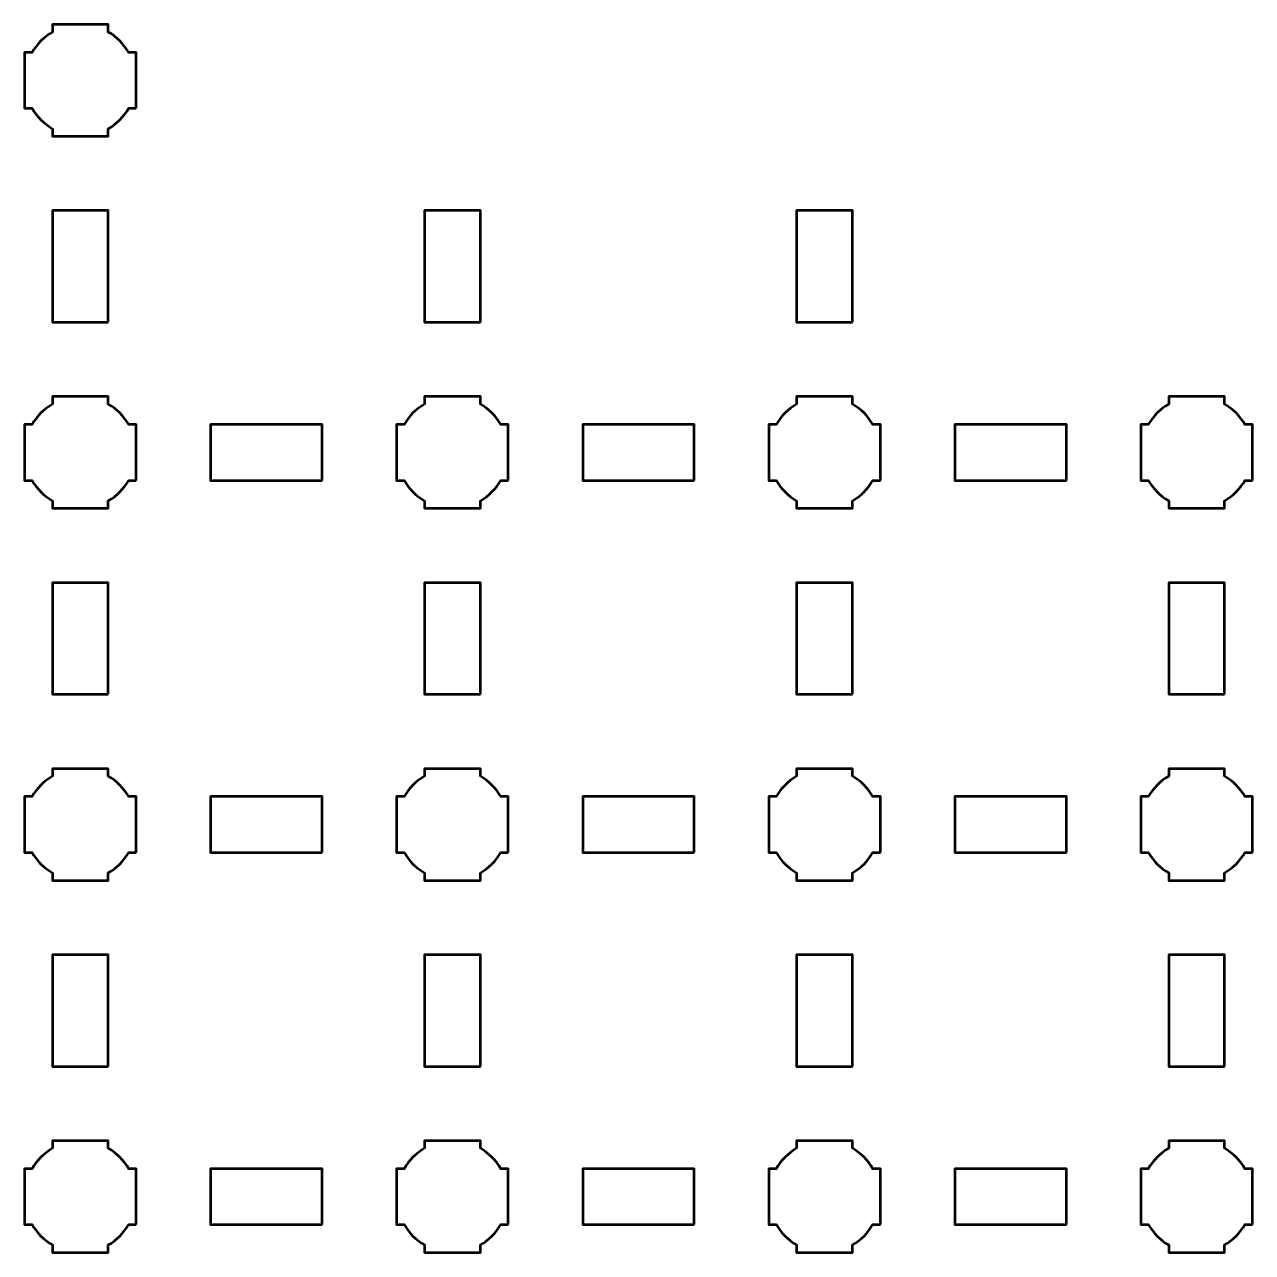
# Model space of a CAD drawing. Header units: centimetres. Extents: x -24.7 to 3.7, y -29.1 to -0.6.
# Drawn here: x -10.8 to -4.2, y -9.15 to -2.55 of the extents above; entities that cross this region are included whole.
import ezdxf

# ---------------------------------------------------------------- set-up
doc = ezdxf.new("R2010")
doc.units = ezdxf.units.CM
doc.header["$MEASUREMENT"] = 0
doc.layers.add('Layer 1', color=7, linetype='Continuous')

msp = doc.modelspace()

# ---------------------------------------------------------------- linework, layer by layer
at = {"layer": 'Layer 1', "lineweight": 53}
for points, knots in [([(-10.20002, -3), (-10.20002, -3), (-10.24017, -3), (-10.24017, -3), (-10.24017, -3), (-10.26652, -3.04553), (-10.30449, -3.0835), (-10.35002, -3.10985), (-10.35002, -3.10985), (-10.35002, -3.10985), (-10.35002, -3.15), (-10.35002, -3.15), (-10.35002, -3.15), (-10.35002, -3.15), (-10.50002, -3.15), (-10.50002, -3.15), (-10.50002, -3.15), (-10.50002, -3.15), (-10.65002, -3.15), (-10.65002, -3.15), (-10.65002, -3.15), (-10.65002, -3.15), (-10.65002, -3.10985), (-10.65002, -3.10985), (-10.65002, -3.10985), (-10.69555, -3.0835), (-10.73352, -3.04553), (-10.75987, -3), (-10.75987, -3), (-10.75987, -3), (-10.80002, -3), (-10.80002, -3), (-10.80002, -3), (-10.80002, -3), (-10.80002, -2.85), (-10.80002, -2.85), (-10.80002, -2.85), (-10.80002, -2.85), (-10.80002, -2.7), (-10.80002, -2.7), (-10.80002, -2.7), (-10.80002, -2.7), (-10.75987, -2.7), (-10.75987, -2.7), (-10.75987, -2.7), (-10.73352, -2.65447), (-10.69555, -2.6165), (-10.65002, -2.59015), (-10.65002, -2.59015), (-10.65002, -2.59015), (-10.65002, -2.55), (-10.65002, -2.55), (-10.65002, -2.55), (-10.65002, -2.55), (-10.50002, -2.55), (-10.50002, -2.55), (-10.50002, -2.55), (-10.50002, -2.55), (-10.35002, -2.55), (-10.35002, -2.55), (-10.35002, -2.55), (-10.35002, -2.55), (-10.35002, -2.59015), (-10.35002, -2.59015), (-10.35002, -2.59015), (-10.30449, -2.6165), (-10.26652, -2.65447), (-10.24017, -2.7), (-10.24017, -2.7), (-10.24017, -2.7), (-10.20002, -2.7), (-10.20002, -2.7), (-10.20002, -2.7), (-10.20002, -2.7), (-10.20002, -2.85), (-10.20002, -2.85), (-10.20002, -2.85), (-10.20002, -2.85), (-10.20002, -3), (-10.20002, -3)], [0, 0, 0, 0, 0.05, 0.05, 0.05, 0.05, 0.1, 0.1, 0.1, 0.1, 0.15, 0.15, 0.15, 0.15, 0.2, 0.2, 0.2, 0.2, 0.25, 0.25, 0.25, 0.25, 0.3, 0.3, 0.3, 0.3, 0.35, 0.35, 0.35, 0.35, 0.4, 0.4, 0.4, 0.4, 0.45, 0.45, 0.45, 0.45, 0.5, 0.5, 0.5, 0.5, 0.55, 0.55, 0.55, 0.55, 0.6, 0.6, 0.6, 0.6, 0.65, 0.65, 0.65, 0.65, 0.7, 0.7, 0.7, 0.7, 0.75, 0.75, 0.75, 0.75, 0.8, 0.8, 0.8, 0.8, 0.85, 0.85, 0.85, 0.85, 0.9, 0.9, 0.9, 0.9, 0.95, 0.95, 0.95, 0.95, 1, 1, 1, 1]), ([(-10.35002, -4.15), (-10.35002, -4.15), (-10.65002, -4.15), (-10.65002, -4.15), (-10.65002, -4.15), (-10.65002, -4.15), (-10.65002, -3.55), (-10.65002, -3.55), (-10.65002, -3.55), (-10.65002, -3.55), (-10.35002, -3.55), (-10.35002, -3.55), (-10.35002, -3.55), (-10.35002, -3.55), (-10.35002, -4.15), (-10.35002, -4.15)], [0, 0, 0, 0, 0.25, 0.25, 0.25, 0.25, 0.5, 0.5, 0.5, 0.5, 0.75, 0.75, 0.75, 0.75, 1, 1, 1, 1]), ([(-8.35002, -4.15), (-8.35002, -4.15), (-8.65002, -4.15), (-8.65002, -4.15), (-8.65002, -4.15), (-8.65002, -4.15), (-8.65002, -3.55), (-8.65002, -3.55), (-8.65002, -3.55), (-8.65002, -3.55), (-8.35002, -3.55), (-8.35002, -3.55), (-8.35002, -3.55), (-8.35002, -3.55), (-8.35002, -4.15), (-8.35002, -4.15)], [0, 0, 0, 0, 0.25, 0.25, 0.25, 0.25, 0.5, 0.5, 0.5, 0.5, 0.75, 0.75, 0.75, 0.75, 1, 1, 1, 1]), ([(-6.35002, -4.15), (-6.35002, -4.15), (-6.65002, -4.15), (-6.65002, -4.15), (-6.65002, -4.15), (-6.65002, -4.15), (-6.65002, -3.55), (-6.65002, -3.55), (-6.65002, -3.55), (-6.65002, -3.55), (-6.35002, -3.55), (-6.35002, -3.55), (-6.35002, -3.55), (-6.35002, -3.55), (-6.35002, -4.15), (-6.35002, -4.15)], [0, 0, 0, 0, 0.25, 0.25, 0.25, 0.25, 0.5, 0.5, 0.5, 0.5, 0.75, 0.75, 0.75, 0.75, 1, 1, 1, 1]), ([(-10.20002, -5), (-10.20002, -5), (-10.24017, -5), (-10.24017, -5), (-10.24017, -5), (-10.26652, -5.04553), (-10.30449, -5.0835), (-10.35002, -5.10985), (-10.35002, -5.10985), (-10.35002, -5.10985), (-10.35002, -5.15), (-10.35002, -5.15), (-10.35002, -5.15), (-10.35002, -5.15), (-10.50002, -5.15), (-10.50002, -5.15), (-10.50002, -5.15), (-10.50002, -5.15), (-10.65002, -5.15), (-10.65002, -5.15), (-10.65002, -5.15), (-10.65002, -5.15), (-10.65002, -5.10985), (-10.65002, -5.10985), (-10.65002, -5.10985), (-10.69555, -5.0835), (-10.73352, -5.04553), (-10.75987, -5), (-10.75987, -5), (-10.75987, -5), (-10.80002, -5), (-10.80002, -5), (-10.80002, -5), (-10.80002, -5), (-10.80002, -4.85), (-10.80002, -4.85), (-10.80002, -4.85), (-10.80002, -4.85), (-10.80002, -4.7), (-10.80002, -4.7), (-10.80002, -4.7), (-10.80002, -4.7), (-10.75987, -4.7), (-10.75987, -4.7), (-10.75987, -4.7), (-10.73352, -4.65447), (-10.69555, -4.6165), (-10.65002, -4.59015), (-10.65002, -4.59015), (-10.65002, -4.59015), (-10.65002, -4.55), (-10.65002, -4.55), (-10.65002, -4.55), (-10.65002, -4.55), (-10.50002, -4.55), (-10.50002, -4.55), (-10.50002, -4.55), (-10.50002, -4.55), (-10.35002, -4.55), (-10.35002, -4.55), (-10.35002, -4.55), (-10.35002, -4.55), (-10.35002, -4.59015), (-10.35002, -4.59015), (-10.35002, -4.59015), (-10.30449, -4.6165), (-10.26652, -4.65447), (-10.24017, -4.7), (-10.24017, -4.7), (-10.24017, -4.7), (-10.20002, -4.7), (-10.20002, -4.7), (-10.20002, -4.7), (-10.20002, -4.7), (-10.20002, -4.85), (-10.20002, -4.85), (-10.20002, -4.85), (-10.20002, -4.85), (-10.20002, -5), (-10.20002, -5)], [0, 0, 0, 0, 0.05, 0.05, 0.05, 0.05, 0.1, 0.1, 0.1, 0.1, 0.15, 0.15, 0.15, 0.15, 0.2, 0.2, 0.2, 0.2, 0.25, 0.25, 0.25, 0.25, 0.3, 0.3, 0.3, 0.3, 0.35, 0.35, 0.35, 0.35, 0.4, 0.4, 0.4, 0.4, 0.45, 0.45, 0.45, 0.45, 0.5, 0.5, 0.5, 0.5, 0.55, 0.55, 0.55, 0.55, 0.6, 0.6, 0.6, 0.6, 0.65, 0.65, 0.65, 0.65, 0.7, 0.7, 0.7, 0.7, 0.75, 0.75, 0.75, 0.75, 0.8, 0.8, 0.8, 0.8, 0.85, 0.85, 0.85, 0.85, 0.9, 0.9, 0.9, 0.9, 0.95, 0.95, 0.95, 0.95, 1, 1, 1, 1]), ([(-8.20002, -5), (-8.20002, -5), (-8.24017, -5), (-8.24017, -5), (-8.24017, -5), (-8.26652, -5.04553), (-8.30449, -5.0835), (-8.35002, -5.10985), (-8.35002, -5.10985), (-8.35002, -5.10985), (-8.35002, -5.15), (-8.35002, -5.15), (-8.35002, -5.15), (-8.35002, -5.15), (-8.50002, -5.15), (-8.50002, -5.15), (-8.50002, -5.15), (-8.50002, -5.15), (-8.65002, -5.15), (-8.65002, -5.15), (-8.65002, -5.15), (-8.65002, -5.15), (-8.65002, -5.10985), (-8.65002, -5.10985), (-8.65002, -5.10985), (-8.69555, -5.0835), (-8.73352, -5.04553), (-8.75987, -5), (-8.75987, -5), (-8.75987, -5), (-8.80002, -5), (-8.80002, -5), (-8.80002, -5), (-8.80002, -5), (-8.80002, -4.85), (-8.80002, -4.85), (-8.80002, -4.85), (-8.80002, -4.85), (-8.80002, -4.7), (-8.80002, -4.7), (-8.80002, -4.7), (-8.80002, -4.7), (-8.75987, -4.7), (-8.75987, -4.7), (-8.75987, -4.7), (-8.73352, -4.65447), (-8.69555, -4.6165), (-8.65002, -4.59015), (-8.65002, -4.59015), (-8.65002, -4.59015), (-8.65002, -4.55), (-8.65002, -4.55), (-8.65002, -4.55), (-8.65002, -4.55), (-8.50002, -4.55), (-8.50002, -4.55), (-8.50002, -4.55), (-8.50002, -4.55), (-8.35002, -4.55), (-8.35002, -4.55), (-8.35002, -4.55), (-8.35002, -4.55), (-8.35002, -4.59015), (-8.35002, -4.59015), (-8.35002, -4.59015), (-8.30449, -4.6165), (-8.26652, -4.65447), (-8.24017, -4.7), (-8.24017, -4.7), (-8.24017, -4.7), (-8.20002, -4.7), (-8.20002, -4.7), (-8.20002, -4.7), (-8.20002, -4.7), (-8.20002, -4.85), (-8.20002, -4.85), (-8.20002, -4.85), (-8.20002, -4.85), (-8.20002, -5), (-8.20002, -5)], [0, 0, 0, 0, 0.05, 0.05, 0.05, 0.05, 0.1, 0.1, 0.1, 0.1, 0.15, 0.15, 0.15, 0.15, 0.2, 0.2, 0.2, 0.2, 0.25, 0.25, 0.25, 0.25, 0.3, 0.3, 0.3, 0.3, 0.35, 0.35, 0.35, 0.35, 0.4, 0.4, 0.4, 0.4, 0.45, 0.45, 0.45, 0.45, 0.5, 0.5, 0.5, 0.5, 0.55, 0.55, 0.55, 0.55, 0.6, 0.6, 0.6, 0.6, 0.65, 0.65, 0.65, 0.65, 0.7, 0.7, 0.7, 0.7, 0.75, 0.75, 0.75, 0.75, 0.8, 0.8, 0.8, 0.8, 0.85, 0.85, 0.85, 0.85, 0.9, 0.9, 0.9, 0.9, 0.95, 0.95, 0.95, 0.95, 1, 1, 1, 1]), ([(-6.20002, -5), (-6.20002, -5), (-6.24017, -5), (-6.24017, -5), (-6.24017, -5), (-6.26652, -5.04553), (-6.30449, -5.0835), (-6.35002, -5.10985), (-6.35002, -5.10985), (-6.35002, -5.10985), (-6.35002, -5.15), (-6.35002, -5.15), (-6.35002, -5.15), (-6.35002, -5.15), (-6.50002, -5.15), (-6.50002, -5.15), (-6.50002, -5.15), (-6.50002, -5.15), (-6.65002, -5.15), (-6.65002, -5.15), (-6.65002, -5.15), (-6.65002, -5.15), (-6.65002, -5.10985), (-6.65002, -5.10985), (-6.65002, -5.10985), (-6.69555, -5.0835), (-6.73352, -5.04553), (-6.75987, -5), (-6.75987, -5), (-6.75987, -5), (-6.80002, -5), (-6.80002, -5), (-6.80002, -5), (-6.80002, -5), (-6.80002, -4.85), (-6.80002, -4.85), (-6.80002, -4.85), (-6.80002, -4.85), (-6.80002, -4.7), (-6.80002, -4.7), (-6.80002, -4.7), (-6.80002, -4.7), (-6.75987, -4.7), (-6.75987, -4.7), (-6.75987, -4.7), (-6.73352, -4.65447), (-6.69555, -4.6165), (-6.65002, -4.59015), (-6.65002, -4.59015), (-6.65002, -4.59015), (-6.65002, -4.55), (-6.65002, -4.55), (-6.65002, -4.55), (-6.65002, -4.55), (-6.50002, -4.55), (-6.50002, -4.55), (-6.50002, -4.55), (-6.50002, -4.55), (-6.35002, -4.55), (-6.35002, -4.55), (-6.35002, -4.55), (-6.35002, -4.55), (-6.35002, -4.59015), (-6.35002, -4.59015), (-6.35002, -4.59015), (-6.30449, -4.6165), (-6.26652, -4.65447), (-6.24017, -4.7), (-6.24017, -4.7), (-6.24017, -4.7), (-6.20002, -4.7), (-6.20002, -4.7), (-6.20002, -4.7), (-6.20002, -4.7), (-6.20002, -4.85), (-6.20002, -4.85), (-6.20002, -4.85), (-6.20002, -4.85), (-6.20002, -5), (-6.20002, -5)], [0, 0, 0, 0, 0.05, 0.05, 0.05, 0.05, 0.1, 0.1, 0.1, 0.1, 0.15, 0.15, 0.15, 0.15, 0.2, 0.2, 0.2, 0.2, 0.25, 0.25, 0.25, 0.25, 0.3, 0.3, 0.3, 0.3, 0.35, 0.35, 0.35, 0.35, 0.4, 0.4, 0.4, 0.4, 0.45, 0.45, 0.45, 0.45, 0.5, 0.5, 0.5, 0.5, 0.55, 0.55, 0.55, 0.55, 0.6, 0.6, 0.6, 0.6, 0.65, 0.65, 0.65, 0.65, 0.7, 0.7, 0.7, 0.7, 0.75, 0.75, 0.75, 0.75, 0.8, 0.8, 0.8, 0.8, 0.85, 0.85, 0.85, 0.85, 0.9, 0.9, 0.9, 0.9, 0.95, 0.95, 0.95, 0.95, 1, 1, 1, 1]), ([(-4.20002, -5), (-4.20002, -5), (-4.24017, -5), (-4.24017, -5), (-4.24017, -5), (-4.26652, -5.04553), (-4.30449, -5.0835), (-4.35002, -5.10985), (-4.35002, -5.10985), (-4.35002, -5.10985), (-4.35002, -5.15), (-4.35002, -5.15), (-4.35002, -5.15), (-4.35002, -5.15), (-4.50002, -5.15), (-4.50002, -5.15), (-4.50002, -5.15), (-4.50002, -5.15), (-4.65002, -5.15), (-4.65002, -5.15), (-4.65002, -5.15), (-4.65002, -5.15), (-4.65002, -5.10985), (-4.65002, -5.10985), (-4.65002, -5.10985), (-4.69555, -5.0835), (-4.73352, -5.04553), (-4.75987, -5), (-4.75987, -5), (-4.75987, -5), (-4.80002, -5), (-4.80002, -5), (-4.80002, -5), (-4.80002, -5), (-4.80002, -4.85), (-4.80002, -4.85), (-4.80002, -4.85), (-4.80002, -4.85), (-4.80002, -4.7), (-4.80002, -4.7), (-4.80002, -4.7), (-4.80002, -4.7), (-4.75987, -4.7), (-4.75987, -4.7), (-4.75987, -4.7), (-4.73352, -4.65447), (-4.69555, -4.6165), (-4.65002, -4.59015), (-4.65002, -4.59015), (-4.65002, -4.59015), (-4.65002, -4.55), (-4.65002, -4.55), (-4.65002, -4.55), (-4.65002, -4.55), (-4.50002, -4.55), (-4.50002, -4.55), (-4.50002, -4.55), (-4.50002, -4.55), (-4.35002, -4.55), (-4.35002, -4.55), (-4.35002, -4.55), (-4.35002, -4.55), (-4.35002, -4.59015), (-4.35002, -4.59015), (-4.35002, -4.59015), (-4.30449, -4.6165), (-4.26652, -4.65447), (-4.24017, -4.7), (-4.24017, -4.7), (-4.24017, -4.7), (-4.20002, -4.7), (-4.20002, -4.7), (-4.20002, -4.7), (-4.20002, -4.7), (-4.20002, -4.85), (-4.20002, -4.85), (-4.20002, -4.85), (-4.20002, -4.85), (-4.20002, -5), (-4.20002, -5)], [0, 0, 0, 0, 0.05, 0.05, 0.05, 0.05, 0.1, 0.1, 0.1, 0.1, 0.15, 0.15, 0.15, 0.15, 0.2, 0.2, 0.2, 0.2, 0.25, 0.25, 0.25, 0.25, 0.3, 0.3, 0.3, 0.3, 0.35, 0.35, 0.35, 0.35, 0.4, 0.4, 0.4, 0.4, 0.45, 0.45, 0.45, 0.45, 0.5, 0.5, 0.5, 0.5, 0.55, 0.55, 0.55, 0.55, 0.6, 0.6, 0.6, 0.6, 0.65, 0.65, 0.65, 0.65, 0.7, 0.7, 0.7, 0.7, 0.75, 0.75, 0.75, 0.75, 0.8, 0.8, 0.8, 0.8, 0.85, 0.85, 0.85, 0.85, 0.9, 0.9, 0.9, 0.9, 0.95, 0.95, 0.95, 0.95, 1, 1, 1, 1]), ([(-9.20002, -5), (-9.20002, -5), (-9.80002, -5), (-9.80002, -5), (-9.80002, -5), (-9.80002, -5), (-9.80002, -4.7), (-9.80002, -4.7), (-9.80002, -4.7), (-9.80002, -4.7), (-9.20002, -4.7), (-9.20002, -4.7), (-9.20002, -4.7), (-9.20002, -4.7), (-9.20002, -5), (-9.20002, -5)], [0, 0, 0, 0, 0.25, 0.25, 0.25, 0.25, 0.5, 0.5, 0.5, 0.5, 0.75, 0.75, 0.75, 0.75, 1, 1, 1, 1]), ([(-7.20002, -5), (-7.20002, -5), (-7.80002, -5), (-7.80002, -5), (-7.80002, -5), (-7.80002, -5), (-7.80002, -4.7), (-7.80002, -4.7), (-7.80002, -4.7), (-7.80002, -4.7), (-7.20002, -4.7), (-7.20002, -4.7), (-7.20002, -4.7), (-7.20002, -4.7), (-7.20002, -5), (-7.20002, -5)], [0, 0, 0, 0, 0.25, 0.25, 0.25, 0.25, 0.5, 0.5, 0.5, 0.5, 0.75, 0.75, 0.75, 0.75, 1, 1, 1, 1]), ([(-5.20002, -5), (-5.20002, -5), (-5.80002, -5), (-5.80002, -5), (-5.80002, -5), (-5.80002, -5), (-5.80002, -4.7), (-5.80002, -4.7), (-5.80002, -4.7), (-5.80002, -4.7), (-5.20002, -4.7), (-5.20002, -4.7), (-5.20002, -4.7), (-5.20002, -4.7), (-5.20002, -5), (-5.20002, -5)], [0, 0, 0, 0, 0.25, 0.25, 0.25, 0.25, 0.5, 0.5, 0.5, 0.5, 0.75, 0.75, 0.75, 0.75, 1, 1, 1, 1]), ([(-10.35002, -6.15), (-10.35002, -6.15), (-10.65002, -6.15), (-10.65002, -6.15), (-10.65002, -6.15), (-10.65002, -6.15), (-10.65002, -5.55), (-10.65002, -5.55), (-10.65002, -5.55), (-10.65002, -5.55), (-10.35002, -5.55), (-10.35002, -5.55), (-10.35002, -5.55), (-10.35002, -5.55), (-10.35002, -6.15), (-10.35002, -6.15)], [0, 0, 0, 0, 0.25, 0.25, 0.25, 0.25, 0.5, 0.5, 0.5, 0.5, 0.75, 0.75, 0.75, 0.75, 1, 1, 1, 1]), ([(-8.35002, -6.15), (-8.35002, -6.15), (-8.65002, -6.15), (-8.65002, -6.15), (-8.65002, -6.15), (-8.65002, -6.15), (-8.65002, -5.55), (-8.65002, -5.55), (-8.65002, -5.55), (-8.65002, -5.55), (-8.35002, -5.55), (-8.35002, -5.55), (-8.35002, -5.55), (-8.35002, -5.55), (-8.35002, -6.15), (-8.35002, -6.15)], [0, 0, 0, 0, 0.25, 0.25, 0.25, 0.25, 0.5, 0.5, 0.5, 0.5, 0.75, 0.75, 0.75, 0.75, 1, 1, 1, 1]), ([(-6.35002, -6.15), (-6.35002, -6.15), (-6.65002, -6.15), (-6.65002, -6.15), (-6.65002, -6.15), (-6.65002, -6.15), (-6.65002, -5.55), (-6.65002, -5.55), (-6.65002, -5.55), (-6.65002, -5.55), (-6.35002, -5.55), (-6.35002, -5.55), (-6.35002, -5.55), (-6.35002, -5.55), (-6.35002, -6.15), (-6.35002, -6.15)], [0, 0, 0, 0, 0.25, 0.25, 0.25, 0.25, 0.5, 0.5, 0.5, 0.5, 0.75, 0.75, 0.75, 0.75, 1, 1, 1, 1]), ([(-4.35002, -6.15), (-4.35002, -6.15), (-4.65002, -6.15), (-4.65002, -6.15), (-4.65002, -6.15), (-4.65002, -6.15), (-4.65002, -5.55), (-4.65002, -5.55), (-4.65002, -5.55), (-4.65002, -5.55), (-4.35002, -5.55), (-4.35002, -5.55), (-4.35002, -5.55), (-4.35002, -5.55), (-4.35002, -6.15), (-4.35002, -6.15)], [0, 0, 0, 0, 0.25, 0.25, 0.25, 0.25, 0.5, 0.5, 0.5, 0.5, 0.75, 0.75, 0.75, 0.75, 1, 1, 1, 1]), ([(-10.20002, -7), (-10.20002, -7), (-10.24017, -7), (-10.24017, -7), (-10.24017, -7), (-10.26652, -7.04553), (-10.30449, -7.0835), (-10.35002, -7.10985), (-10.35002, -7.10985), (-10.35002, -7.10985), (-10.35002, -7.15), (-10.35002, -7.15), (-10.35002, -7.15), (-10.35002, -7.15), (-10.50002, -7.15), (-10.50002, -7.15), (-10.50002, -7.15), (-10.50002, -7.15), (-10.65002, -7.15), (-10.65002, -7.15), (-10.65002, -7.15), (-10.65002, -7.15), (-10.65002, -7.10985), (-10.65002, -7.10985), (-10.65002, -7.10985), (-10.69555, -7.0835), (-10.73352, -7.04553), (-10.75987, -7), (-10.75987, -7), (-10.75987, -7), (-10.80002, -7), (-10.80002, -7), (-10.80002, -7), (-10.80002, -7), (-10.80002, -6.85), (-10.80002, -6.85), (-10.80002, -6.85), (-10.80002, -6.85), (-10.80002, -6.7), (-10.80002, -6.7), (-10.80002, -6.7), (-10.80002, -6.7), (-10.75987, -6.7), (-10.75987, -6.7), (-10.75987, -6.7), (-10.73352, -6.65447), (-10.69555, -6.6165), (-10.65002, -6.59015), (-10.65002, -6.59015), (-10.65002, -6.59015), (-10.65002, -6.55), (-10.65002, -6.55), (-10.65002, -6.55), (-10.65002, -6.55), (-10.50002, -6.55), (-10.50002, -6.55), (-10.50002, -6.55), (-10.50002, -6.55), (-10.35002, -6.55), (-10.35002, -6.55), (-10.35002, -6.55), (-10.35002, -6.55), (-10.35002, -6.59015), (-10.35002, -6.59015), (-10.35002, -6.59015), (-10.30449, -6.6165), (-10.26652, -6.65447), (-10.24017, -6.7), (-10.24017, -6.7), (-10.24017, -6.7), (-10.20002, -6.7), (-10.20002, -6.7), (-10.20002, -6.7), (-10.20002, -6.7), (-10.20002, -6.85), (-10.20002, -6.85), (-10.20002, -6.85), (-10.20002, -6.85), (-10.20002, -7), (-10.20002, -7)], [0, 0, 0, 0, 0.05, 0.05, 0.05, 0.05, 0.1, 0.1, 0.1, 0.1, 0.15, 0.15, 0.15, 0.15, 0.2, 0.2, 0.2, 0.2, 0.25, 0.25, 0.25, 0.25, 0.3, 0.3, 0.3, 0.3, 0.35, 0.35, 0.35, 0.35, 0.4, 0.4, 0.4, 0.4, 0.45, 0.45, 0.45, 0.45, 0.5, 0.5, 0.5, 0.5, 0.55, 0.55, 0.55, 0.55, 0.6, 0.6, 0.6, 0.6, 0.65, 0.65, 0.65, 0.65, 0.7, 0.7, 0.7, 0.7, 0.75, 0.75, 0.75, 0.75, 0.8, 0.8, 0.8, 0.8, 0.85, 0.85, 0.85, 0.85, 0.9, 0.9, 0.9, 0.9, 0.95, 0.95, 0.95, 0.95, 1, 1, 1, 1]), ([(-8.20002, -7), (-8.20002, -7), (-8.24017, -7), (-8.24017, -7), (-8.24017, -7), (-8.26652, -7.04553), (-8.30449, -7.0835), (-8.35002, -7.10985), (-8.35002, -7.10985), (-8.35002, -7.10985), (-8.35002, -7.15), (-8.35002, -7.15), (-8.35002, -7.15), (-8.35002, -7.15), (-8.50002, -7.15), (-8.50002, -7.15), (-8.50002, -7.15), (-8.50002, -7.15), (-8.65002, -7.15), (-8.65002, -7.15), (-8.65002, -7.15), (-8.65002, -7.15), (-8.65002, -7.10985), (-8.65002, -7.10985), (-8.65002, -7.10985), (-8.69555, -7.0835), (-8.73352, -7.04553), (-8.75987, -7), (-8.75987, -7), (-8.75987, -7), (-8.80002, -7), (-8.80002, -7), (-8.80002, -7), (-8.80002, -7), (-8.80002, -6.85), (-8.80002, -6.85), (-8.80002, -6.85), (-8.80002, -6.85), (-8.80002, -6.7), (-8.80002, -6.7), (-8.80002, -6.7), (-8.80002, -6.7), (-8.75987, -6.7), (-8.75987, -6.7), (-8.75987, -6.7), (-8.73352, -6.65447), (-8.69555, -6.6165), (-8.65002, -6.59015), (-8.65002, -6.59015), (-8.65002, -6.59015), (-8.65002, -6.55), (-8.65002, -6.55), (-8.65002, -6.55), (-8.65002, -6.55), (-8.50002, -6.55), (-8.50002, -6.55), (-8.50002, -6.55), (-8.50002, -6.55), (-8.35002, -6.55), (-8.35002, -6.55), (-8.35002, -6.55), (-8.35002, -6.55), (-8.35002, -6.59015), (-8.35002, -6.59015), (-8.35002, -6.59015), (-8.30449, -6.6165), (-8.26652, -6.65447), (-8.24017, -6.7), (-8.24017, -6.7), (-8.24017, -6.7), (-8.20002, -6.7), (-8.20002, -6.7), (-8.20002, -6.7), (-8.20002, -6.7), (-8.20002, -6.85), (-8.20002, -6.85), (-8.20002, -6.85), (-8.20002, -6.85), (-8.20002, -7), (-8.20002, -7)], [0, 0, 0, 0, 0.05, 0.05, 0.05, 0.05, 0.1, 0.1, 0.1, 0.1, 0.15, 0.15, 0.15, 0.15, 0.2, 0.2, 0.2, 0.2, 0.25, 0.25, 0.25, 0.25, 0.3, 0.3, 0.3, 0.3, 0.35, 0.35, 0.35, 0.35, 0.4, 0.4, 0.4, 0.4, 0.45, 0.45, 0.45, 0.45, 0.5, 0.5, 0.5, 0.5, 0.55, 0.55, 0.55, 0.55, 0.6, 0.6, 0.6, 0.6, 0.65, 0.65, 0.65, 0.65, 0.7, 0.7, 0.7, 0.7, 0.75, 0.75, 0.75, 0.75, 0.8, 0.8, 0.8, 0.8, 0.85, 0.85, 0.85, 0.85, 0.9, 0.9, 0.9, 0.9, 0.95, 0.95, 0.95, 0.95, 1, 1, 1, 1]), ([(-6.20002, -7), (-6.20002, -7), (-6.24017, -7), (-6.24017, -7), (-6.24017, -7), (-6.26652, -7.04553), (-6.30449, -7.0835), (-6.35002, -7.10985), (-6.35002, -7.10985), (-6.35002, -7.10985), (-6.35002, -7.15), (-6.35002, -7.15), (-6.35002, -7.15), (-6.35002, -7.15), (-6.50002, -7.15), (-6.50002, -7.15), (-6.50002, -7.15), (-6.50002, -7.15), (-6.65002, -7.15), (-6.65002, -7.15), (-6.65002, -7.15), (-6.65002, -7.15), (-6.65002, -7.10985), (-6.65002, -7.10985), (-6.65002, -7.10985), (-6.69555, -7.0835), (-6.73352, -7.04553), (-6.75987, -7), (-6.75987, -7), (-6.75987, -7), (-6.80002, -7), (-6.80002, -7), (-6.80002, -7), (-6.80002, -7), (-6.80002, -6.85), (-6.80002, -6.85), (-6.80002, -6.85), (-6.80002, -6.85), (-6.80002, -6.7), (-6.80002, -6.7), (-6.80002, -6.7), (-6.80002, -6.7), (-6.75987, -6.7), (-6.75987, -6.7), (-6.75987, -6.7), (-6.73352, -6.65447), (-6.69555, -6.6165), (-6.65002, -6.59015), (-6.65002, -6.59015), (-6.65002, -6.59015), (-6.65002, -6.55), (-6.65002, -6.55), (-6.65002, -6.55), (-6.65002, -6.55), (-6.50002, -6.55), (-6.50002, -6.55), (-6.50002, -6.55), (-6.50002, -6.55), (-6.35002, -6.55), (-6.35002, -6.55), (-6.35002, -6.55), (-6.35002, -6.55), (-6.35002, -6.59015), (-6.35002, -6.59015), (-6.35002, -6.59015), (-6.30449, -6.6165), (-6.26652, -6.65447), (-6.24017, -6.7), (-6.24017, -6.7), (-6.24017, -6.7), (-6.20002, -6.7), (-6.20002, -6.7), (-6.20002, -6.7), (-6.20002, -6.7), (-6.20002, -6.85), (-6.20002, -6.85), (-6.20002, -6.85), (-6.20002, -6.85), (-6.20002, -7), (-6.20002, -7)], [0, 0, 0, 0, 0.05, 0.05, 0.05, 0.05, 0.1, 0.1, 0.1, 0.1, 0.15, 0.15, 0.15, 0.15, 0.2, 0.2, 0.2, 0.2, 0.25, 0.25, 0.25, 0.25, 0.3, 0.3, 0.3, 0.3, 0.35, 0.35, 0.35, 0.35, 0.4, 0.4, 0.4, 0.4, 0.45, 0.45, 0.45, 0.45, 0.5, 0.5, 0.5, 0.5, 0.55, 0.55, 0.55, 0.55, 0.6, 0.6, 0.6, 0.6, 0.65, 0.65, 0.65, 0.65, 0.7, 0.7, 0.7, 0.7, 0.75, 0.75, 0.75, 0.75, 0.8, 0.8, 0.8, 0.8, 0.85, 0.85, 0.85, 0.85, 0.9, 0.9, 0.9, 0.9, 0.95, 0.95, 0.95, 0.95, 1, 1, 1, 1]), ([(-4.20002, -7), (-4.20002, -7), (-4.24017, -7), (-4.24017, -7), (-4.24017, -7), (-4.26652, -7.04553), (-4.30449, -7.0835), (-4.35002, -7.10985), (-4.35002, -7.10985), (-4.35002, -7.10985), (-4.35002, -7.15), (-4.35002, -7.15), (-4.35002, -7.15), (-4.35002, -7.15), (-4.50002, -7.15), (-4.50002, -7.15), (-4.50002, -7.15), (-4.50002, -7.15), (-4.65002, -7.15), (-4.65002, -7.15), (-4.65002, -7.15), (-4.65002, -7.15), (-4.65002, -7.10985), (-4.65002, -7.10985), (-4.65002, -7.10985), (-4.69555, -7.0835), (-4.73352, -7.04553), (-4.75987, -7), (-4.75987, -7), (-4.75987, -7), (-4.80002, -7), (-4.80002, -7), (-4.80002, -7), (-4.80002, -7), (-4.80002, -6.85), (-4.80002, -6.85), (-4.80002, -6.85), (-4.80002, -6.85), (-4.80002, -6.7), (-4.80002, -6.7), (-4.80002, -6.7), (-4.80002, -6.7), (-4.75987, -6.7), (-4.75987, -6.7), (-4.75987, -6.7), (-4.73352, -6.65447), (-4.69555, -6.6165), (-4.65002, -6.59015), (-4.65002, -6.59015), (-4.65002, -6.59015), (-4.65002, -6.55), (-4.65002, -6.55), (-4.65002, -6.55), (-4.65002, -6.55), (-4.50002, -6.55), (-4.50002, -6.55), (-4.50002, -6.55), (-4.50002, -6.55), (-4.35002, -6.55), (-4.35002, -6.55), (-4.35002, -6.55), (-4.35002, -6.55), (-4.35002, -6.59015), (-4.35002, -6.59015), (-4.35002, -6.59015), (-4.30449, -6.6165), (-4.26652, -6.65447), (-4.24017, -6.7), (-4.24017, -6.7), (-4.24017, -6.7), (-4.20002, -6.7), (-4.20002, -6.7), (-4.20002, -6.7), (-4.20002, -6.7), (-4.20002, -6.85), (-4.20002, -6.85), (-4.20002, -6.85), (-4.20002, -6.85), (-4.20002, -7), (-4.20002, -7)], [0, 0, 0, 0, 0.05, 0.05, 0.05, 0.05, 0.1, 0.1, 0.1, 0.1, 0.15, 0.15, 0.15, 0.15, 0.2, 0.2, 0.2, 0.2, 0.25, 0.25, 0.25, 0.25, 0.3, 0.3, 0.3, 0.3, 0.35, 0.35, 0.35, 0.35, 0.4, 0.4, 0.4, 0.4, 0.45, 0.45, 0.45, 0.45, 0.5, 0.5, 0.5, 0.5, 0.55, 0.55, 0.55, 0.55, 0.6, 0.6, 0.6, 0.6, 0.65, 0.65, 0.65, 0.65, 0.7, 0.7, 0.7, 0.7, 0.75, 0.75, 0.75, 0.75, 0.8, 0.8, 0.8, 0.8, 0.85, 0.85, 0.85, 0.85, 0.9, 0.9, 0.9, 0.9, 0.95, 0.95, 0.95, 0.95, 1, 1, 1, 1]), ([(-9.20002, -7), (-9.20002, -7), (-9.80002, -7), (-9.80002, -7), (-9.80002, -7), (-9.80002, -7), (-9.80002, -6.7), (-9.80002, -6.7), (-9.80002, -6.7), (-9.80002, -6.7), (-9.20002, -6.7), (-9.20002, -6.7), (-9.20002, -6.7), (-9.20002, -6.7), (-9.20002, -7), (-9.20002, -7)], [0, 0, 0, 0, 0.25, 0.25, 0.25, 0.25, 0.5, 0.5, 0.5, 0.5, 0.75, 0.75, 0.75, 0.75, 1, 1, 1, 1]), ([(-7.20002, -7), (-7.20002, -7), (-7.80002, -7), (-7.80002, -7), (-7.80002, -7), (-7.80002, -7), (-7.80002, -6.7), (-7.80002, -6.7), (-7.80002, -6.7), (-7.80002, -6.7), (-7.20002, -6.7), (-7.20002, -6.7), (-7.20002, -6.7), (-7.20002, -6.7), (-7.20002, -7), (-7.20002, -7)], [0, 0, 0, 0, 0.25, 0.25, 0.25, 0.25, 0.5, 0.5, 0.5, 0.5, 0.75, 0.75, 0.75, 0.75, 1, 1, 1, 1]), ([(-5.20002, -7), (-5.20002, -7), (-5.80002, -7), (-5.80002, -7), (-5.80002, -7), (-5.80002, -7), (-5.80002, -6.7), (-5.80002, -6.7), (-5.80002, -6.7), (-5.80002, -6.7), (-5.20002, -6.7), (-5.20002, -6.7), (-5.20002, -6.7), (-5.20002, -6.7), (-5.20002, -7), (-5.20002, -7)], [0, 0, 0, 0, 0.25, 0.25, 0.25, 0.25, 0.5, 0.5, 0.5, 0.5, 0.75, 0.75, 0.75, 0.75, 1, 1, 1, 1]), ([(-10.35002, -8.15), (-10.35002, -8.15), (-10.65002, -8.15), (-10.65002, -8.15), (-10.65002, -8.15), (-10.65002, -8.15), (-10.65002, -7.55), (-10.65002, -7.55), (-10.65002, -7.55), (-10.65002, -7.55), (-10.35002, -7.55), (-10.35002, -7.55), (-10.35002, -7.55), (-10.35002, -7.55), (-10.35002, -8.15), (-10.35002, -8.15)], [0, 0, 0, 0, 0.25, 0.25, 0.25, 0.25, 0.5, 0.5, 0.5, 0.5, 0.75, 0.75, 0.75, 0.75, 1, 1, 1, 1]), ([(-8.35002, -8.15), (-8.35002, -8.15), (-8.65002, -8.15), (-8.65002, -8.15), (-8.65002, -8.15), (-8.65002, -8.15), (-8.65002, -7.55), (-8.65002, -7.55), (-8.65002, -7.55), (-8.65002, -7.55), (-8.35002, -7.55), (-8.35002, -7.55), (-8.35002, -7.55), (-8.35002, -7.55), (-8.35002, -8.15), (-8.35002, -8.15)], [0, 0, 0, 0, 0.25, 0.25, 0.25, 0.25, 0.5, 0.5, 0.5, 0.5, 0.75, 0.75, 0.75, 0.75, 1, 1, 1, 1]), ([(-6.35002, -8.15), (-6.35002, -8.15), (-6.65002, -8.15), (-6.65002, -8.15), (-6.65002, -8.15), (-6.65002, -8.15), (-6.65002, -7.55), (-6.65002, -7.55), (-6.65002, -7.55), (-6.65002, -7.55), (-6.35002, -7.55), (-6.35002, -7.55), (-6.35002, -7.55), (-6.35002, -7.55), (-6.35002, -8.15), (-6.35002, -8.15)], [0, 0, 0, 0, 0.25, 0.25, 0.25, 0.25, 0.5, 0.5, 0.5, 0.5, 0.75, 0.75, 0.75, 0.75, 1, 1, 1, 1]), ([(-4.35002, -8.15), (-4.35002, -8.15), (-4.65002, -8.15), (-4.65002, -8.15), (-4.65002, -8.15), (-4.65002, -8.15), (-4.65002, -7.55), (-4.65002, -7.55), (-4.65002, -7.55), (-4.65002, -7.55), (-4.35002, -7.55), (-4.35002, -7.55), (-4.35002, -7.55), (-4.35002, -7.55), (-4.35002, -8.15), (-4.35002, -8.15)], [0, 0, 0, 0, 0.25, 0.25, 0.25, 0.25, 0.5, 0.5, 0.5, 0.5, 0.75, 0.75, 0.75, 0.75, 1, 1, 1, 1]), ([(-10.20002, -9), (-10.20002, -9), (-10.24017, -9), (-10.24017, -9), (-10.24017, -9), (-10.26652, -9.04553), (-10.30449, -9.0835), (-10.35002, -9.10985), (-10.35002, -9.10985), (-10.35002, -9.10985), (-10.35002, -9.15), (-10.35002, -9.15), (-10.35002, -9.15), (-10.35002, -9.15), (-10.50002, -9.15), (-10.50002, -9.15), (-10.50002, -9.15), (-10.50002, -9.15), (-10.65002, -9.15), (-10.65002, -9.15), (-10.65002, -9.15), (-10.65002, -9.15), (-10.65002, -9.10985), (-10.65002, -9.10985), (-10.65002, -9.10985), (-10.69555, -9.0835), (-10.73352, -9.04553), (-10.75987, -9), (-10.75987, -9), (-10.75987, -9), (-10.80002, -9), (-10.80002, -9), (-10.80002, -9), (-10.80002, -9), (-10.80002, -8.85), (-10.80002, -8.85), (-10.80002, -8.85), (-10.80002, -8.85), (-10.80002, -8.7), (-10.80002, -8.7), (-10.80002, -8.7), (-10.80002, -8.7), (-10.75987, -8.7), (-10.75987, -8.7), (-10.75987, -8.7), (-10.73352, -8.65447), (-10.69555, -8.6165), (-10.65002, -8.59015), (-10.65002, -8.59015), (-10.65002, -8.59015), (-10.65002, -8.55), (-10.65002, -8.55), (-10.65002, -8.55), (-10.65002, -8.55), (-10.50002, -8.55), (-10.50002, -8.55), (-10.50002, -8.55), (-10.50002, -8.55), (-10.35002, -8.55), (-10.35002, -8.55), (-10.35002, -8.55), (-10.35002, -8.55), (-10.35002, -8.59015), (-10.35002, -8.59015), (-10.35002, -8.59015), (-10.30449, -8.6165), (-10.26652, -8.65447), (-10.24017, -8.7), (-10.24017, -8.7), (-10.24017, -8.7), (-10.20002, -8.7), (-10.20002, -8.7), (-10.20002, -8.7), (-10.20002, -8.7), (-10.20002, -8.85), (-10.20002, -8.85), (-10.20002, -8.85), (-10.20002, -8.85), (-10.20002, -9), (-10.20002, -9)], [0, 0, 0, 0, 0.05, 0.05, 0.05, 0.05, 0.1, 0.1, 0.1, 0.1, 0.15, 0.15, 0.15, 0.15, 0.2, 0.2, 0.2, 0.2, 0.25, 0.25, 0.25, 0.25, 0.3, 0.3, 0.3, 0.3, 0.35, 0.35, 0.35, 0.35, 0.4, 0.4, 0.4, 0.4, 0.45, 0.45, 0.45, 0.45, 0.5, 0.5, 0.5, 0.5, 0.55, 0.55, 0.55, 0.55, 0.6, 0.6, 0.6, 0.6, 0.65, 0.65, 0.65, 0.65, 0.7, 0.7, 0.7, 0.7, 0.75, 0.75, 0.75, 0.75, 0.8, 0.8, 0.8, 0.8, 0.85, 0.85, 0.85, 0.85, 0.9, 0.9, 0.9, 0.9, 0.95, 0.95, 0.95, 0.95, 1, 1, 1, 1]), ([(-8.20002, -9), (-8.20002, -9), (-8.24017, -9), (-8.24017, -9), (-8.24017, -9), (-8.26652, -9.04553), (-8.30449, -9.0835), (-8.35002, -9.10985), (-8.35002, -9.10985), (-8.35002, -9.10985), (-8.35002, -9.15), (-8.35002, -9.15), (-8.35002, -9.15), (-8.35002, -9.15), (-8.50002, -9.15), (-8.50002, -9.15), (-8.50002, -9.15), (-8.50002, -9.15), (-8.65002, -9.15), (-8.65002, -9.15), (-8.65002, -9.15), (-8.65002, -9.15), (-8.65002, -9.10985), (-8.65002, -9.10985), (-8.65002, -9.10985), (-8.69555, -9.0835), (-8.73352, -9.04553), (-8.75987, -9), (-8.75987, -9), (-8.75987, -9), (-8.80002, -9), (-8.80002, -9), (-8.80002, -9), (-8.80002, -9), (-8.80002, -8.85), (-8.80002, -8.85), (-8.80002, -8.85), (-8.80002, -8.85), (-8.80002, -8.7), (-8.80002, -8.7), (-8.80002, -8.7), (-8.80002, -8.7), (-8.75987, -8.7), (-8.75987, -8.7), (-8.75987, -8.7), (-8.73352, -8.65447), (-8.69555, -8.6165), (-8.65002, -8.59015), (-8.65002, -8.59015), (-8.65002, -8.59015), (-8.65002, -8.55), (-8.65002, -8.55), (-8.65002, -8.55), (-8.65002, -8.55), (-8.50002, -8.55), (-8.50002, -8.55), (-8.50002, -8.55), (-8.50002, -8.55), (-8.35002, -8.55), (-8.35002, -8.55), (-8.35002, -8.55), (-8.35002, -8.55), (-8.35002, -8.59015), (-8.35002, -8.59015), (-8.35002, -8.59015), (-8.30449, -8.6165), (-8.26652, -8.65447), (-8.24017, -8.7), (-8.24017, -8.7), (-8.24017, -8.7), (-8.20002, -8.7), (-8.20002, -8.7), (-8.20002, -8.7), (-8.20002, -8.7), (-8.20002, -8.85), (-8.20002, -8.85), (-8.20002, -8.85), (-8.20002, -8.85), (-8.20002, -9), (-8.20002, -9)], [0, 0, 0, 0, 0.05, 0.05, 0.05, 0.05, 0.1, 0.1, 0.1, 0.1, 0.15, 0.15, 0.15, 0.15, 0.2, 0.2, 0.2, 0.2, 0.25, 0.25, 0.25, 0.25, 0.3, 0.3, 0.3, 0.3, 0.35, 0.35, 0.35, 0.35, 0.4, 0.4, 0.4, 0.4, 0.45, 0.45, 0.45, 0.45, 0.5, 0.5, 0.5, 0.5, 0.55, 0.55, 0.55, 0.55, 0.6, 0.6, 0.6, 0.6, 0.65, 0.65, 0.65, 0.65, 0.7, 0.7, 0.7, 0.7, 0.75, 0.75, 0.75, 0.75, 0.8, 0.8, 0.8, 0.8, 0.85, 0.85, 0.85, 0.85, 0.9, 0.9, 0.9, 0.9, 0.95, 0.95, 0.95, 0.95, 1, 1, 1, 1]), ([(-6.20002, -9), (-6.20002, -9), (-6.24017, -9), (-6.24017, -9), (-6.24017, -9), (-6.26652, -9.04553), (-6.30449, -9.0835), (-6.35002, -9.10985), (-6.35002, -9.10985), (-6.35002, -9.10985), (-6.35002, -9.15), (-6.35002, -9.15), (-6.35002, -9.15), (-6.35002, -9.15), (-6.50002, -9.15), (-6.50002, -9.15), (-6.50002, -9.15), (-6.50002, -9.15), (-6.65002, -9.15), (-6.65002, -9.15), (-6.65002, -9.15), (-6.65002, -9.15), (-6.65002, -9.10985), (-6.65002, -9.10985), (-6.65002, -9.10985), (-6.69555, -9.0835), (-6.73352, -9.04553), (-6.75987, -9), (-6.75987, -9), (-6.75987, -9), (-6.80002, -9), (-6.80002, -9), (-6.80002, -9), (-6.80002, -9), (-6.80002, -8.85), (-6.80002, -8.85), (-6.80002, -8.85), (-6.80002, -8.85), (-6.80002, -8.7), (-6.80002, -8.7), (-6.80002, -8.7), (-6.80002, -8.7), (-6.75987, -8.7), (-6.75987, -8.7), (-6.75987, -8.7), (-6.73352, -8.65447), (-6.69555, -8.6165), (-6.65002, -8.59015), (-6.65002, -8.59015), (-6.65002, -8.59015), (-6.65002, -8.55), (-6.65002, -8.55), (-6.65002, -8.55), (-6.65002, -8.55), (-6.50002, -8.55), (-6.50002, -8.55), (-6.50002, -8.55), (-6.50002, -8.55), (-6.35002, -8.55), (-6.35002, -8.55), (-6.35002, -8.55), (-6.35002, -8.55), (-6.35002, -8.59015), (-6.35002, -8.59015), (-6.35002, -8.59015), (-6.30449, -8.6165), (-6.26652, -8.65447), (-6.24017, -8.7), (-6.24017, -8.7), (-6.24017, -8.7), (-6.20002, -8.7), (-6.20002, -8.7), (-6.20002, -8.7), (-6.20002, -8.7), (-6.20002, -8.85), (-6.20002, -8.85), (-6.20002, -8.85), (-6.20002, -8.85), (-6.20002, -9), (-6.20002, -9)], [0, 0, 0, 0, 0.05, 0.05, 0.05, 0.05, 0.1, 0.1, 0.1, 0.1, 0.15, 0.15, 0.15, 0.15, 0.2, 0.2, 0.2, 0.2, 0.25, 0.25, 0.25, 0.25, 0.3, 0.3, 0.3, 0.3, 0.35, 0.35, 0.35, 0.35, 0.4, 0.4, 0.4, 0.4, 0.45, 0.45, 0.45, 0.45, 0.5, 0.5, 0.5, 0.5, 0.55, 0.55, 0.55, 0.55, 0.6, 0.6, 0.6, 0.6, 0.65, 0.65, 0.65, 0.65, 0.7, 0.7, 0.7, 0.7, 0.75, 0.75, 0.75, 0.75, 0.8, 0.8, 0.8, 0.8, 0.85, 0.85, 0.85, 0.85, 0.9, 0.9, 0.9, 0.9, 0.95, 0.95, 0.95, 0.95, 1, 1, 1, 1]), ([(-4.20002, -9), (-4.20002, -9), (-4.24017, -9), (-4.24017, -9), (-4.24017, -9), (-4.26652, -9.04553), (-4.30449, -9.0835), (-4.35002, -9.10985), (-4.35002, -9.10985), (-4.35002, -9.10985), (-4.35002, -9.15), (-4.35002, -9.15), (-4.35002, -9.15), (-4.35002, -9.15), (-4.50002, -9.15), (-4.50002, -9.15), (-4.50002, -9.15), (-4.50002, -9.15), (-4.65002, -9.15), (-4.65002, -9.15), (-4.65002, -9.15), (-4.65002, -9.15), (-4.65002, -9.10985), (-4.65002, -9.10985), (-4.65002, -9.10985), (-4.69555, -9.0835), (-4.73352, -9.04553), (-4.75987, -9), (-4.75987, -9), (-4.75987, -9), (-4.80002, -9), (-4.80002, -9), (-4.80002, -9), (-4.80002, -9), (-4.80002, -8.85), (-4.80002, -8.85), (-4.80002, -8.85), (-4.80002, -8.85), (-4.80002, -8.7), (-4.80002, -8.7), (-4.80002, -8.7), (-4.80002, -8.7), (-4.75987, -8.7), (-4.75987, -8.7), (-4.75987, -8.7), (-4.73352, -8.65447), (-4.69555, -8.6165), (-4.65002, -8.59015), (-4.65002, -8.59015), (-4.65002, -8.59015), (-4.65002, -8.55), (-4.65002, -8.55), (-4.65002, -8.55), (-4.65002, -8.55), (-4.50002, -8.55), (-4.50002, -8.55), (-4.50002, -8.55), (-4.50002, -8.55), (-4.35002, -8.55), (-4.35002, -8.55), (-4.35002, -8.55), (-4.35002, -8.55), (-4.35002, -8.59015), (-4.35002, -8.59015), (-4.35002, -8.59015), (-4.30449, -8.6165), (-4.26652, -8.65447), (-4.24017, -8.7), (-4.24017, -8.7), (-4.24017, -8.7), (-4.20002, -8.7), (-4.20002, -8.7), (-4.20002, -8.7), (-4.20002, -8.7), (-4.20002, -8.85), (-4.20002, -8.85), (-4.20002, -8.85), (-4.20002, -8.85), (-4.20002, -9), (-4.20002, -9)], [0, 0, 0, 0, 0.05, 0.05, 0.05, 0.05, 0.1, 0.1, 0.1, 0.1, 0.15, 0.15, 0.15, 0.15, 0.2, 0.2, 0.2, 0.2, 0.25, 0.25, 0.25, 0.25, 0.3, 0.3, 0.3, 0.3, 0.35, 0.35, 0.35, 0.35, 0.4, 0.4, 0.4, 0.4, 0.45, 0.45, 0.45, 0.45, 0.5, 0.5, 0.5, 0.5, 0.55, 0.55, 0.55, 0.55, 0.6, 0.6, 0.6, 0.6, 0.65, 0.65, 0.65, 0.65, 0.7, 0.7, 0.7, 0.7, 0.75, 0.75, 0.75, 0.75, 0.8, 0.8, 0.8, 0.8, 0.85, 0.85, 0.85, 0.85, 0.9, 0.9, 0.9, 0.9, 0.95, 0.95, 0.95, 0.95, 1, 1, 1, 1]), ([(-9.20002, -9), (-9.20002, -9), (-9.80002, -9), (-9.80002, -9), (-9.80002, -9), (-9.80002, -9), (-9.80002, -8.7), (-9.80002, -8.7), (-9.80002, -8.7), (-9.80002, -8.7), (-9.20002, -8.7), (-9.20002, -8.7), (-9.20002, -8.7), (-9.20002, -8.7), (-9.20002, -9), (-9.20002, -9)], [0, 0, 0, 0, 0.25, 0.25, 0.25, 0.25, 0.5, 0.5, 0.5, 0.5, 0.75, 0.75, 0.75, 0.75, 1, 1, 1, 1]), ([(-7.20002, -9), (-7.20002, -9), (-7.80002, -9), (-7.80002, -9), (-7.80002, -9), (-7.80002, -9), (-7.80002, -8.7), (-7.80002, -8.7), (-7.80002, -8.7), (-7.80002, -8.7), (-7.20002, -8.7), (-7.20002, -8.7), (-7.20002, -8.7), (-7.20002, -8.7), (-7.20002, -9), (-7.20002, -9)], [0, 0, 0, 0, 0.25, 0.25, 0.25, 0.25, 0.5, 0.5, 0.5, 0.5, 0.75, 0.75, 0.75, 0.75, 1, 1, 1, 1]), ([(-5.20002, -9), (-5.20002, -9), (-5.80002, -9), (-5.80002, -9), (-5.80002, -9), (-5.80002, -9), (-5.80002, -8.7), (-5.80002, -8.7), (-5.80002, -8.7), (-5.80002, -8.7), (-5.20002, -8.7), (-5.20002, -8.7), (-5.20002, -8.7), (-5.20002, -8.7), (-5.20002, -9), (-5.20002, -9)], [0, 0, 0, 0, 0.25, 0.25, 0.25, 0.25, 0.5, 0.5, 0.5, 0.5, 0.75, 0.75, 0.75, 0.75, 1, 1, 1, 1])]:
    msp.add_open_spline(points, degree=3, knots=knots, dxfattribs=at)

doc.saveas('drawing.dxf')
